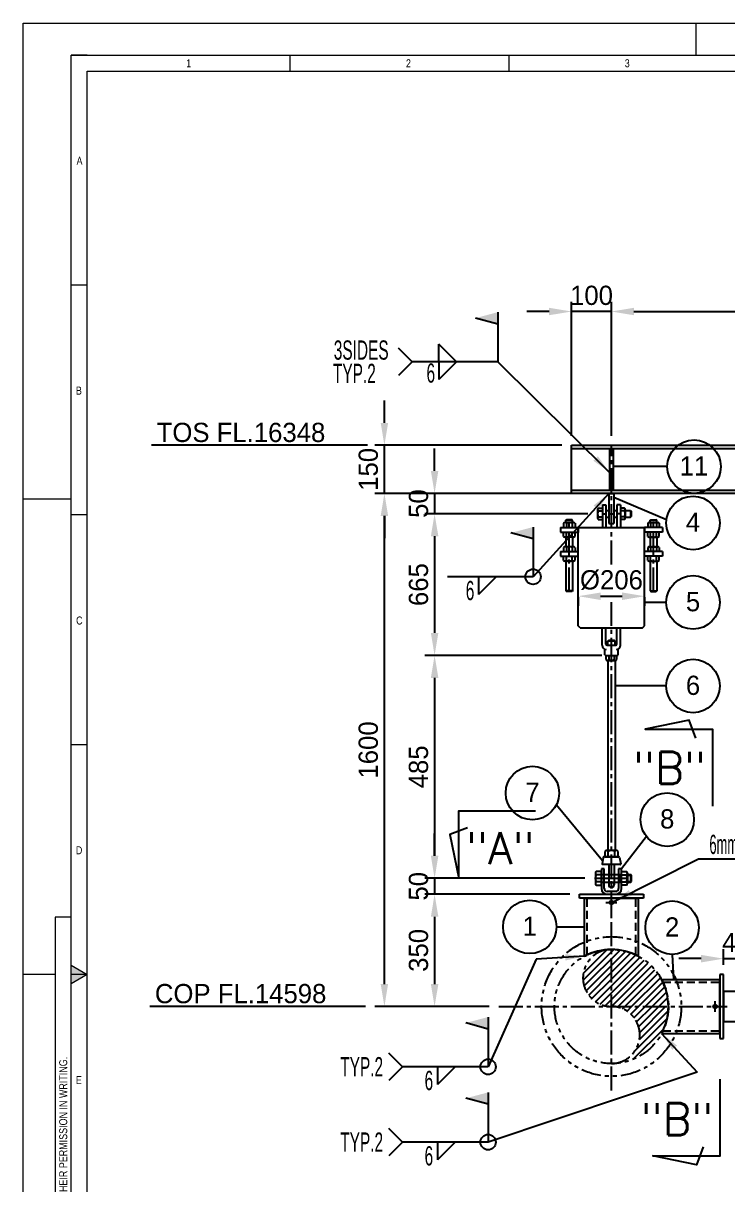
# Model space of a CAD drawing. Header units: millimetres. Extents: x 0 to 4222, y 0 to 2966.
# Drawn here: x 0 to 1099, y 1155 to 2966 of the extents above; entities that cross this region are included whole.
import ezdxf
from ezdxf.enums import TextEntityAlignment as Align

# ---------------------------------------------------------------- set-up
doc = ezdxf.new("R2010")
doc.units = ezdxf.units.MM
doc.header["$LTSCALE"] = 50
for name, pattern in [('CENTER2', [1.125, 0.75, -0.125, 0.125, -0.125]), ('HIDDEN', [0.375, 0.25, -0.125]), ('PHANTOM2', [1.25, 0.625, -0.125, 0.125, -0.125, 0.125, -0.125])]:
    doc.linetypes.add(name, pattern=pattern)
for name, color, linetype in [('1. continuous', 3, 'Continuous'), ('2. Hidden', 2, 'HIDDEN'), ('3. phantom', 6, 'PHANTOM2'), ('5. text', 2, 'Continuous'), ('7. center', 1, 'CENTER2'), ('dimension', 7, 'Continuous'), ('text', 2, 'Continuous')]:
    doc.layers.add(name, color=color, linetype=linetype)
for name, color, linetype, lineweight in [('4', 4, 'Continuous', 9), ('G-ANNO-BRDR', 3, 'Continuous', 0), ('G-ANNO-TTLB', 7, 'Continuous', 0)]:
    doc.layers.add(name, color=color, linetype=linetype, lineweight=lineweight)
doc.styles.add('ROMANS', font='romans.shx', dxfattribs={"width": 0.8, "bigfont": 'whgtxt.shx'})
doc.styles.add('Style-Arial', font='ARIAL.TTF')
doc.dimstyles.new('ISO-25', dxfattribs={"dimscale": 10, "dimtxt": 3, "dimasz": 3, "dimexe": 1.5, "dimexo": 1.5, "dimgap": 1, "dimtad": 1, "dimdec": 0, "dimrnd": 0.5, "dimtxsty": 'Standard', "dimcen": 2.5, "dimclrd": 4, "dimclre": 4, "dimclrt": 2, "dimadec": 0, "dimazin": 0, "dimtfac": 1, "dimtdec": 0, "dimtmove": 0, "dimatfit": 3, "dimfxl": 1, "dimarcsym": 0})
doc.dimstyles.get("Standard").update_dxf_attribs({"dimtxt": 0.18, "dimasz": 0.18, "dimexe": 0.18, "dimexo": 0.0625, "dimgap": 0.09, "dimtad": 0, "dimtih": 1, "dimtoh": 1, "dimdec": 4, "dimzin": 0, "dimdsep": 46, "dimtxsty": 'Standard', "dimcen": 0.09, "dimadec": 0, "dimazin": 0, "dimtfac": 1, "dimtdec": 4, "dimtofl": 0, "dimtmove": 0, "dimatfit": 3, "dimfxl": 1, "dimtolj": 1, "dimtzin": 0, "dimarcsym": 0})

# ---------------------------------------------------------------- blocks, each defined once
blk = doc.blocks.new('*D11')
at = {"color": 4, "lineweight": -2}
for p, q in [((855.5, 2323.4), (855.5, 2532)), ((917.7, 2323.4), (917.7, 2532)), ((820.5, 2517), (785.5, 2517)), ((917.7, 2517), (855.5, 2517)), ((952.7, 2517), (987.7, 2517))]:
    blk.add_line(p, q, dxfattribs=at)
at = {"color": 4}
for points in [[(820.5, 2522.8), (820.5, 2511.2), (855.5, 2517)], [(952.7, 2522.8), (952.7, 2511.2), (917.7, 2517)]]:
    blk.add_solid(points, dxfattribs=at)
at = {"layer": 'Defpoints', "color": 0}
for p in [(855.5, 2517), (855.5, 2308.4), (917.7, 2308.4)]:
    blk.add_point(p, dxfattribs=at)
at = {"color": 2, "insert": (886.6, 2542), "char_height": 30, "attachment_point": 5}
blk.add_mtext('100', dxfattribs=at)
blk = doc.blocks.new('*D19')
at = {"color": 4, "lineweight": -2}
for p, q in [((1871.2, 2397.9), (1871.2, 2532)), ((952.7, 2517), (1836.2, 2517))]:
    blk.add_line(p, q, dxfattribs=at)
at = {"color": 4}
for points in [[(952.7, 2522.8), (952.7, 2511.2), (917.7, 2517)], [(1836.2, 2522.8), (1836.2, 2511.2), (1871.2, 2517)]]:
    blk.add_solid(points, dxfattribs=at)
at = {"layer": 'Defpoints', "color": 0}
for p in [(917.7, 2517), (1871.2, 2517), (1871.2, 2382.9)]:
    blk.add_point(p, dxfattribs=at)
at = {"color": 2, "insert": (1394.4, 2542), "char_height": 30, "attachment_point": 5}
blk.add_mtext('1907', dxfattribs=at)
blk = doc.blocks.new('*D12')
at = {"color": 4, "lineweight": -2}
for p, q in [((563.5, 2343.4), (563.5, 2378.4)), ((840.5, 2308.4), (548.5, 2308.4)), ((563.5, 2233.4), (563.5, 2308.4)), ((563.5, 2198.4), (563.5, 2163.4))]:
    blk.add_line(p, q, dxfattribs=at)
at = {"color": 4}
for points in [[(557.7, 2343.4), (569.3, 2343.4), (563.5, 2308.4)], [(557.7, 2198.4), (569.3, 2198.4), (563.5, 2233.4)]]:
    blk.add_solid(points, dxfattribs=at)
at = {"layer": 'Defpoints', "color": 0}
for p in [(563.5, 2308.4), (855.5, 2308.4), (563.5, 2233.4)]:
    blk.add_point(p, dxfattribs=at)
at = {"color": 2, "insert": (538.5, 2270.9), "char_height": 30, "attachment_point": 5, "rotation": 90}
blk.add_mtext('150', dxfattribs=at)
blk = doc.blocks.new('*D22')
at = {"color": 4, "lineweight": -2}
blk.add_arc((1333.8, 2233.4), 518, 318.8718, 356.1282, dxfattribs=at)
at = {"color": 4}
for points in [[(1844.9, 2198.6), (1856.5, 2198.2), (1851.9, 2233.4)], [(1728.3, 1888.7), (1719.8, 1896.7), (1700.2, 1867.1)]]:
    blk.add_solid(points, dxfattribs=at)
at = {"layer": 'Defpoints', "color": 0}
for p in [(855.5, 2233.4), (1333.8, 2233.4), (1871.2, 2233.4), (1782.5, 1974.4), (1871.2, 1696.1)]:
    blk.add_point(p, dxfattribs=at)
at = {"color": 2, "insert": (1789.4, 2044.7), "char_height": 30, "attachment_point": 5, "rotation": 67.5}
blk.add_mtext('45°', dxfattribs=at)
blk = doc.blocks.new('*D13')
at = {"color": 4, "lineweight": -2}
for p, q in [((641.8, 2268.4), (641.8, 2303.4)), ((898.7, 2233.4), (626.8, 2233.4)), ((641.8, 2233.4), (641.8, 2201.5)), ((881.1, 2201.5), (626.8, 2201.5)), ((641.8, 2166.5), (641.8, 2131.5))]:
    blk.add_line(p, q, dxfattribs=at)
at = {"color": 4}
for points in [[(636, 2268.4), (647.7, 2268.4), (641.8, 2233.4)], [(636, 2166.5), (647.7, 2166.5), (641.8, 2201.5)]]:
    blk.add_solid(points, dxfattribs=at)
at = {"layer": 'Defpoints', "color": 0}
for p in [(913.7, 2233.4), (641.8, 2201.5), (896.1, 2201.5)]:
    blk.add_point(p, dxfattribs=at)
at = {"color": 2, "insert": (616.8, 2217.5), "char_height": 30, "attachment_point": 5, "rotation": 90}
blk.add_mtext('50', dxfattribs=at)
blk = doc.blocks.new('*D14')
at = {"color": 4, "lineweight": -2}
for p, q in [((881.1, 2201.5), (626.8, 2201.5)), ((641.8, 2166.5), (641.8, 2015.8)), ((902.7, 1980.8), (626.8, 1980.8))]:
    blk.add_line(p, q, dxfattribs=at)
at = {"color": 4}
for points in [[(636, 2166.5), (647.7, 2166.5), (641.8, 2201.5)], [(636, 2015.8), (647.7, 2015.8), (641.8, 1980.8)]]:
    blk.add_solid(points, dxfattribs=at)
at = {"layer": 'Defpoints', "color": 0}
for p in [(896.1, 2201.5), (641.8, 1980.8), (917.7, 1980.8)]:
    blk.add_point(p, dxfattribs=at)
at = {"color": 2, "insert": (616.8, 2091.2), "char_height": 30, "attachment_point": 5, "rotation": 90}
blk.add_mtext('665', dxfattribs=at)
blk = doc.blocks.new('*D15')
at = {"color": 4, "lineweight": -2}
for p, q in [((902.7, 1980.8), (626.8, 1980.8)), ((641.8, 1945.8), (641.8, 1668.3)), ((876.1, 1633.3), (626.8, 1633.3))]:
    blk.add_line(p, q, dxfattribs=at)
at = {"color": 4}
for points in [[(636, 1945.8), (647.7, 1945.8), (641.8, 1980.8)], [(636, 1668.3), (647.7, 1668.3), (641.8, 1633.3)]]:
    blk.add_solid(points, dxfattribs=at)
at = {"layer": 'Defpoints', "color": 0}
for p in [(917.7, 1980.8), (641.8, 1633.3), (891.1, 1633.3)]:
    blk.add_point(p, dxfattribs=at)
at = {"color": 2, "insert": (616.8, 1807), "char_height": 30, "attachment_point": 5, "rotation": 90}
blk.add_mtext('485', dxfattribs=at)
blk = doc.blocks.new('*D16')
at = {"color": 4, "lineweight": -2}
for p, q in [((641.8, 1668.3), (641.8, 1703.3)), ((876.1, 1633.3), (626.8, 1633.3)), ((641.8, 1633.3), (641.8, 1608.4)), ((852.7, 1608.4), (626.8, 1608.4)), ((641.8, 1573.4), (641.8, 1538.4))]:
    blk.add_line(p, q, dxfattribs=at)
at = {"color": 4}
for points in [[(636, 1668.3), (647.7, 1668.3), (641.8, 1633.3)], [(636, 1573.4), (647.7, 1573.4), (641.8, 1608.4)]]:
    blk.add_solid(points, dxfattribs=at)
at = {"layer": 'Defpoints', "color": 0}
for p in [(891.1, 1633.3), (641.8, 1608.4), (867.7, 1608.4)]:
    blk.add_point(p, dxfattribs=at)
at = {"color": 2, "insert": (616.8, 1620.8), "char_height": 30, "attachment_point": 5, "rotation": 90}
blk.add_mtext('50', dxfattribs=at)
blk = doc.blocks.new('*D17')
at = {"color": 4, "lineweight": -2}
for p, q in [((852.7, 1608.4), (626.8, 1608.4)), ((641.8, 1573.4), (641.8, 1468.4))]:
    blk.add_line(p, q, dxfattribs=at)
at = {"color": 4}
for points in [[(636, 1573.4), (647.7, 1573.4), (641.8, 1608.4)], [(636, 1468.4), (647.7, 1468.4), (641.8, 1433.4)]]:
    blk.add_solid(points, dxfattribs=at)
at = {"layer": 'Defpoints', "color": 0}
for p in [(867.7, 1608.4), (641.8, 1433.4), (641.8, 1433.4)]:
    blk.add_point(p, dxfattribs=at)
at = {"color": 2, "insert": (616.8, 1520.9), "char_height": 30, "attachment_point": 5, "rotation": 90}
blk.add_mtext('350', dxfattribs=at)
blk = doc.blocks.new('*D18')
at = {"color": 4, "lineweight": -2}
for p, q in [((865.9, 2071.8), (865.9, 2058.1)), ((900.9, 2073.1), (934.4, 2073.1)), ((969.4, 2071.8), (969.4, 2058.1))]:
    blk.add_line(p, q, dxfattribs=at)
at = {"color": 4}
for points in [[(900.9, 2078.9), (900.9, 2067.2), (865.9, 2073.1)], [(934.4, 2078.9), (934.4, 2067.2), (969.4, 2073.1)]]:
    blk.add_solid(points, dxfattribs=at)
at = {"layer": 'Defpoints', "color": 0}
for p in [(865.9, 2086.8), (969.4, 2086.8), (969.4, 2073.1)]:
    blk.add_point(p, dxfattribs=at)
at = {"color": 2, "insert": (917.7, 2098.1), "char_height": 30, "attachment_point": 5}
blk.add_mtext('%%C206', dxfattribs=at)
blk = doc.blocks.new('*D23')
at = {"color": 4, "lineweight": -2}
for p, q in [((626.8, 2233.4), (548.5, 2233.4)), ((563.5, 1468.4), (563.5, 2198.4)), ((726.8, 1433.4), (548.5, 1433.4))]:
    blk.add_line(p, q, dxfattribs=at)
at = {"color": 4}
for points in [[(557.7, 2198.4), (569.3, 2198.4), (563.5, 2233.4)], [(557.7, 1468.4), (569.3, 1468.4), (563.5, 1433.4)]]:
    blk.add_solid(points, dxfattribs=at)
at = {"layer": 'Defpoints', "color": 0}
for p in [(563.5, 2233.4), (641.8, 2233.4), (741.8, 1433.4)]:
    blk.add_point(p, dxfattribs=at)
at = {"color": 2, "insert": (538.5, 1833.4), "char_height": 30, "attachment_point": 5, "rotation": 90}
blk.add_mtext('1600', dxfattribs=at)
blk = doc.blocks.new('*D27')
at = {"color": 4, "lineweight": -2}
for p, q in [((1092.7, 1498.4), (1092.7, 1523)), ((1132.6, 1471.6), (1132.6, 1523)), ((1057.7, 1508), (1022.7, 1508)), ((1092.7, 1508), (1132.6, 1508)), ((1167.6, 1508), (1202.6, 1508))]:
    blk.add_line(p, q, dxfattribs=at)
at = {"color": 4}
for points in [[(1057.7, 1513.8), (1057.7, 1502.1), (1092.7, 1508)], [(1167.6, 1513.8), (1167.6, 1502.1), (1132.6, 1508)]]:
    blk.add_solid(points, dxfattribs=at)
at = {"layer": 'Defpoints', "color": 0}
for p in [(1132.6, 1508), (1092.7, 1483.4), (1132.6, 1456.6)]:
    blk.add_point(p, dxfattribs=at)
at = {"color": 2, "insert": (1112.6, 1533), "char_height": 30, "attachment_point": 5}
blk.add_mtext('43', dxfattribs=at)

msp = doc.modelspace()

# ---------------------------------------------------------------- linework, layer by layer
for p, q in [((1004.9, 2275.1), (920.2, 2275.1)), ((1003.7, 2192.3), (921.7, 2227.1)), ((1003.4, 2063.5), (969.4, 2063.5)), ((1003.4, 1933.1), (923.4, 1933.1)), ((831.9, 1748), (903.7, 1660.8)), ((972.6, 1698.4), (933.3, 1648.2)), ((831.9, 1557.5), (875.7, 1557.5)), ((1012.4, 1514.6), (1014.6, 1475.4))]:
    msp.add_line(p, q)
at = {"color": 1}
for p, q in [((909.2, 1595.4), (926.1, 1595.4)), ((1079.6, 1425), (1079.6, 1441.9))]:
    msp.add_line(p, q, dxfattribs=at)
at = {"color": 3}
for centre in [(917.7, 1595.4), (1079.6, 1433.4)]:
    msp.add_circle(centre, 2.95, dxfattribs=at)
at = {"layer": '1. continuous'}
for p, q in [((855.5, 2233.4), (855.5, 2308.4)), ((855.5, 2308.4), (1871.2, 2308.4)), ((855.5, 2303.4), (1871.2, 2303.4)), ((915.2, 2238.4), (915.2, 2303.4)), ((915.2, 2303.4), (920.2, 2303.4)), ((920.2, 2303.4), (920.2, 2238.4)), ((855.5, 2238.4), (1871.2, 2238.4)), ((1871.2, 2233.4), (855.5, 2233.4)), ((913.7, 2233.4), (921.7, 2233.4)), ((913.7, 2233.4), (913.7, 2186.7)), ((920.2, 2238.4), (915.2, 2238.4)), ((921.7, 2233.4), (921.7, 2186.7)), ((897.1, 2210.5), (903.6, 2210.5)), ((903.6, 2215.4), (909.1, 2215.4)), ((903.6, 2215.4), (903.6, 2180.3)), ((909.1, 2215.4), (909.1, 2180.3)), ((931.7, 2215.4), (926.2, 2215.4)), ((926.2, 2215.4), (926.2, 2180.3)), ((931.7, 2215.4), (931.7, 2180.3)), ((938.2, 2210.5), (931.7, 2210.5)), ((846.8, 2191.4), (847.6, 2192.4)), ((846.8, 2187.8), (846.8, 2191.4)), ((857, 2191.4), (846.8, 2191.4)), ((856.3, 2192.4), (847.6, 2192.4)), ((857, 2191.4), (856.3, 2192.4)), ((857, 2187.8), (857, 2191.4)), ((896.1, 2208.4), (896.1, 2194.7)), ((897.1, 2206), (903.6, 2206)), ((897.1, 2197.1), (903.6, 2197.1)), ((897.1, 2192.6), (903.6, 2192.6)), ((903.6, 2201.5), (909.1, 2201.5)), ((909.1, 2206.6), (913.7, 2206.6)), ((909.1, 2196.4), (913.7, 2196.4)), ((913.7, 2201.5), (921.7, 2201.5)), ((921.7, 2206.6), (926.2, 2206.6)), ((921.7, 2196.4), (926.2, 2196.4)), ((931.7, 2201.5), (926.2, 2201.5)), ((938.2, 2206), (931.7, 2206)), ((938.2, 2197.1), (931.7, 2197.1)), ((938.2, 2192.6), (931.7, 2192.6)), ((939.2, 2208.4), (939.2, 2194.7)), ((939.2, 2206.6), (947.4, 2206.6)), ((939.2, 2196.4), (947.4, 2196.4)), ((947.4, 2206.6), (947.4, 2196.4)), ((947.4, 2206.6), (948.4, 2205.9)), ((947.4, 2196.4), (948.4, 2197.2)), ((948.4, 2205.9), (948.4, 2197.2)), ((978.3, 2191.4), (979, 2192.4)), ((978.3, 2187.8), (978.3, 2191.4)), ((978.3, 2191.4), (988.5, 2191.4)), ((979, 2192.4), (987.7, 2192.4)), ((988.5, 2191.4), (987.7, 2192.4)), ((988.5, 2187.8), (988.5, 2191.4)), ((838, 2180.3), (838, 2172.8)), ((838, 2180.3), (865.9, 2180.3)), ((843, 2186.8), (843, 2180.3)), ((858.8, 2187.8), (845.1, 2187.8)), ((847.5, 2186.8), (847.5, 2180.3)), ((856.4, 2186.8), (856.4, 2180.3)), ((860.9, 2186.8), (860.9, 2180.3)), ((865.9, 2026.7), (865.9, 2180.3)), ((865.9, 2180.3), (969.4, 2180.3)), ((865.9, 2180.3), (865.9, 2172.4)), ((913.7, 2186.7), (921.7, 2186.7)), ((969.4, 2026.7), (969.4, 2180.3)), ((969.4, 2180.3), (969.4, 2172.4)), ((997.3, 2180.3), (969.4, 2180.3)), ((974.4, 2186.8), (974.4, 2180.3)), ((976.5, 2187.8), (990.2, 2187.8)), ((978.9, 2186.8), (978.9, 2180.3)), ((987.8, 2186.8), (987.8, 2180.3)), ((992.3, 2186.8), (992.3, 2180.3)), ((997.3, 2180.3), (997.3, 2172.8)), ((838, 2172.8), (865.9, 2172.8)), ((843, 2166.3), (843, 2172.8)), ((858.8, 2165.3), (845.1, 2165.3)), ((846.8, 2165.3), (846.8, 2150.3)), ((847.5, 2166.3), (847.5, 2172.8)), ((856.4, 2166.3), (856.4, 2172.8)), ((857, 2165.3), (857, 2150.3)), ((860.9, 2166.3), (860.9, 2172.8)), ((997.3, 2172.8), (969.4, 2172.8)), ((974.4, 2166.3), (974.4, 2172.8)), ((976.5, 2165.3), (990.2, 2165.3)), ((978.3, 2165.3), (978.3, 2150.3)), ((978.9, 2166.3), (978.9, 2172.8)), ((987.8, 2166.3), (987.8, 2172.8)), ((988.5, 2165.3), (988.5, 2150.3)), ((992.3, 2166.3), (992.3, 2172.8)), ((838, 2142.8), (838, 2135.3)), ((838, 2142.8), (865.9, 2142.8)), ((843, 2149.3), (843, 2142.8)), ((858.8, 2150.3), (845.1, 2150.3)), ((847.5, 2149.3), (847.5, 2142.8)), ((856.4, 2149.3), (856.4, 2142.8)), ((860.9, 2149.3), (860.9, 2142.8)), ((997.3, 2142.8), (969.4, 2142.8)), ((974.4, 2149.3), (974.4, 2142.8)), ((976.5, 2150.3), (990.2, 2150.3)), ((978.9, 2149.3), (978.9, 2142.8)), ((987.8, 2149.3), (987.8, 2142.8)), ((992.3, 2149.3), (992.3, 2142.8)), ((997.3, 2142.8), (997.3, 2135.3)), ((838, 2135.3), (865.9, 2135.3)), ((843, 2128.8), (843, 2135.3)), ((858.8, 2127.8), (845.1, 2127.8)), ((846.8, 2127.8), (846.8, 2081.4)), ((847.5, 2128.8), (847.5, 2135.3)), ((856.4, 2128.8), (856.4, 2135.3)), ((857, 2127.8), (857, 2081.4)), ((860.9, 2128.8), (860.9, 2135.3)), ((997.3, 2135.3), (969.4, 2135.3)), ((974.4, 2128.8), (974.4, 2135.3)), ((976.5, 2127.8), (990.2, 2127.8)), ((978.3, 2127.8), (978.3, 2081.4)), ((978.9, 2128.8), (978.9, 2135.3)), ((987.8, 2128.8), (987.8, 2135.3)), ((988.5, 2127.8), (988.5, 2081.4)), ((992.3, 2128.8), (992.3, 2135.3)), ((857, 2081.4), (846.8, 2081.4)), ((846.8, 2081.4), (847.6, 2080.4)), ((856.3, 2080.4), (847.6, 2080.4)), ((857, 2081.4), (856.3, 2080.4)), ((978.3, 2081.4), (988.5, 2081.4)), ((978.3, 2081.4), (979, 2080.4)), ((979, 2080.4), (987.7, 2080.4)), ((988.5, 2081.4), (987.7, 2080.4)), ((868.9, 2023.8), (865.9, 2026.7)), ((868.9, 2023.8), (966.4, 2023.8)), ((903.3, 1996.7), (903.3, 2023.8)), ((909, 1998.4), (909, 2023.8)), ((926.3, 1998.4), (926.3, 2023.8)), ((932, 1996.7), (932, 2023.8)), ((966.4, 2023.8), (969.4, 2026.7)), ((911, 1996.7), (924.4, 1996.7)), ((911.9, 2003), (912.9, 2004.2)), ((923.4, 2003), (911.9, 2003)), ((911.9, 1996.7), (911.9, 2003)), ((922.4, 2004.2), (912.9, 2004.2)), ((923.4, 2003), (922.4, 2004.2)), ((923.4, 1996.7), (923.4, 2003)), ((907.2, 1981.8), (907.2, 1990.7)), ((908.5, 1980.8), (926.8, 1980.8)), ((909.1, 1980.8), (909.1, 1974.3)), ((913.4, 1980.8), (913.4, 1974.3)), ((922, 1980.8), (922, 1974.3)), ((926.2, 1974.3), (926.2, 1980.8)), ((928.1, 1981.8), (928.1, 1990.7)), ((928.1, 1981.8), (928.1, 1989.4)), ((911.2, 1973), (924.1, 1973)), ((911.9, 1973), (911.9, 1676.4)), ((923.4, 1973), (923.4, 1676.4)), ((928.8, 1666.9), (906.5, 1666.9)), ((907.2, 1674.9), (907.2, 1666.9)), ((907.2, 1666.9), (928.1, 1666.9)), ((925.5, 1676.4), (909.8, 1676.4)), ((912.4, 1666.9), (912.4, 1674.9)), ((922.9, 1666.9), (922.9, 1674.9)), ((928.1, 1666.9), (928.1, 1674.9)), ((902, 1648.2), (902, 1617.4)), ((906.5, 1648.2), (902, 1648.2)), ((905, 1665.7), (903.1, 1655.9)), ((931.4, 1654.9), (903.9, 1654.9)), ((906.5, 1617.4), (906.5, 1648.2)), ((913.4, 1654.9), (913.4, 1623)), ((921.9, 1654.9), (921.9, 1623)), ((928.8, 1648.2), (928.8, 1617.4)), ((933.3, 1648.2), (928.8, 1648.2)), ((930.3, 1665.7), (932.3, 1655.9)), ((933.3, 1617.4), (933.3, 1648.2)), ((892.6, 1641.1), (892.6, 1625.4)), ((902, 1643.7), (894.1, 1643.7)), ((902, 1638.5), (894.1, 1638.5)), ((902, 1622.8), (902, 1643.7)), ((902, 1639.2), (913.4, 1639.2)), ((921.9, 1639.2), (933.3, 1639.2)), ((931.8, 1638.2), (930.8, 1639.2)), ((931.8, 1627.3), (931.8, 1639.2)), ((931.8, 1638.2), (933.3, 1638.2)), ((933.3, 1643.7), (941.2, 1643.7)), ((933.3, 1622.8), (933.3, 1643.7)), ((933.3, 1638.5), (941.2, 1638.5)), ((942.7, 1641.1), (942.7, 1625.4)), ((942.7, 1639.2), (948.2, 1639.2)), ((942.7, 1638.2), (949.2, 1638.2)), ((948.2, 1627.3), (948.2, 1639.2)), ((949.2, 1638.2), (948.2, 1639.2)), ((949.2, 1628.3), (949.2, 1638.2)), ((902, 1628), (894.1, 1628)), ((894.1, 1622.8), (902, 1622.8)), ((902, 1627.3), (913.4, 1627.3)), ((924.4, 1612.9), (910.9, 1612.9)), ((921.9, 1627.3), (933.3, 1627.3)), ((930.8, 1627.3), (931.8, 1628.3)), ((931.8, 1628.3), (933.3, 1628.3)), ((933.3, 1628), (941.2, 1628)), ((941.2, 1622.8), (933.3, 1622.8)), ((942.7, 1628.3), (949.2, 1628.3)), ((942.7, 1627.3), (948.2, 1627.3)), ((948.2, 1627.3), (949.2, 1628.3)), ((867.7, 1608.4), (967.7, 1608.4)), ((867.7, 1602.4), (867.7, 1608.4)), ((967.7, 1602.4), (867.7, 1602.4)), ((875.7, 1602.4), (959.7, 1602.4)), ((875.7, 1511.8), (875.7, 1602.4)), ((910.9, 1608.4), (924.4, 1608.4)), ((959.7, 1511.8), (959.7, 1602.4)), ((967.7, 1608.4), (967.7, 1602.4)), ((996, 1475.4), (1086.7, 1475.4)), ((1092.7, 1483.4), (1086.7, 1483.4)), ((1086.7, 1483.4), (1086.7, 1383.4)), ((1086.7, 1391.4), (1086.7, 1475.4)), ((1092.7, 1383.4), (1092.7, 1483.4)), ((996, 1391.4), (1086.7, 1391.4)), ((1086.7, 1383.4), (1092.7, 1383.4))]:
    msp.add_line(p, q, dxfattribs=at)
msp.add_lwpolyline([(1092.7, 1456.6), (1092.7, 1410.2), (1139.1, 1410.2), (1148.4, 1419.5), (1148.4, 1447.3), (1139.1, 1456.6)], close=True, dxfattribs=at)
for centre, radius, start, end in [((899.1, 2208.2), 2.98, 131.4812, 228.5188), ((936.2, 2208.2), 2.98, 311.4812, 48.5188), ((906.6, 2201.5), 10.5, 154.7385, 205.2615), ((899.1, 2194.8), 2.98, 131.4812, 228.5188), ((928.8, 2201.5), 10.5, 334.7385, 25.2615), ((936.2, 2194.8), 2.98, 311.4812, 48.5188), ((845.3, 2184.8), 2.98, 41.4812, 138.5188), ((851.9, 2177.3), 10.5, 64.7385, 115.2615), ((858.6, 2184.8), 2.98, 41.4812, 138.5188), ((976.7, 2184.8), 2.98, 41.4812, 138.5188), ((983.4, 2177.3), 10.5, 64.7385, 115.2615), ((990.1, 2184.8), 2.98, 41.4812, 138.5188), ((845.3, 2168.3), 2.98, 221.4812, 318.5188), ((851.9, 2175.7), 10.5, 244.7385, 295.2615), ((858.6, 2168.3), 2.98, 221.4812, 318.5188), ((976.7, 2168.3), 2.98, 221.4812, 318.5188), ((983.4, 2175.7), 10.5, 244.7385, 295.2615), ((990.1, 2168.3), 2.98, 221.4812, 318.5188), ((845.3, 2147.3), 2.98, 41.4812, 138.5188), ((851.9, 2139.8), 10.5, 64.7385, 115.2615), ((858.6, 2147.3), 2.98, 41.4812, 138.5188), ((976.7, 2147.3), 2.98, 41.4812, 138.5188), ((983.4, 2139.8), 10.5, 64.7385, 115.2615), ((990.1, 2147.3), 2.98, 41.4812, 138.5188), ((845.3, 2130.8), 2.98, 221.4812, 318.5188), ((851.9, 2138.2), 10.5, 244.7385, 295.2615), ((858.6, 2130.8), 2.98, 221.4812, 318.5188), ((976.7, 2130.8), 2.98, 221.4812, 318.5188), ((983.4, 2138.2), 10.5, 244.7385, 295.2615), ((990.1, 2130.8), 2.98, 221.4812, 318.5188), ((909.9, 1996.7), 6.59, 180.3905, 267.4115), ((911, 1998.7), 1.96, 188.0982, 270.2247), ((924.4, 1998.7), 1.96, 269.7753, 351.9018), ((925.4, 1996.7), 6.59, 272.5885, 359.6095), ((908.5, 1982.1), 1.3, 191.4074, 270.8792), ((911.2, 1975.5), 2.48, 210, 330), ((917.7, 1981.1), 8.06, 237.7958, 302.2042), ((924.1, 1975.5), 2.48, 210, 330), ((926.8, 1982.1), 1.3, 269.1208, 348.5926), ((906.5, 1665.4), 1.58, 89.1208, 168.5926), ((909.8, 1673.4), 3.01, 30, 150), ((917.7, 1666.6), 9.79, 57.7958, 122.2042), ((925.5, 1673.4), 3.01, 30, 150), ((928.8, 1665.4), 1.58, 11.4074, 90.8792), ((903.9, 1655.7), 0.881, 168.4328, 271.0525), ((931.4, 1655.7), 0.881, 268.9475, 11.5672), ((895.6, 1641.1), 3.01, 120, 240), ((902.4, 1633.3), 9.79, 147.7958, 212.2042), ((939.7, 1641.1), 3.01, 300, 60), ((933, 1633.3), 9.79, 327.7958, 32.2042), ((895.6, 1625.4), 3.01, 120, 240), ((910.9, 1617.4), 8.94, 180, 270), ((910.9, 1617.4), 4.47, 180, 270), ((917.7, 1623), 4.25, 180, 0), ((924.4, 1617.4), 4.47, 270, 0), ((924.4, 1617.4), 8.94, 270, 0), ((939.7, 1625.4), 3.01, 300, 60), ((917.7, 1433.4), 88.9, 61.8071, 118.1929), ((917.7, 1433.4), 88.9, 331.8071, 28.1929)]:
    msp.add_arc(centre, radius, start, end, dxfattribs=at)
at = {"layer": '2. Hidden'}
for p, q in [((913.4, 1639.2), (921.9, 1639.2)), ((913.4, 1627.3), (921.9, 1627.3)), ((879.7, 1513.8), (879.7, 1602.4)), ((955.7, 1513.8), (955.7, 1602.4)), ((998, 1471.4), (1086.7, 1471.4)), ((998, 1395.4), (1086.7, 1395.4))]:
    msp.add_line(p, q, dxfattribs=at)
msp.add_arc((917.7, 1623), 4.25, 0, 180, dxfattribs=at)
at = {"layer": '3. phantom', "linetype": 'Continuous'}
for p, q in [((873.5, 1474.3), (921.4, 1522.2)), ((874.1, 1485.5), (909.8, 1521.3)), ((875.1, 1465.4), (931.1, 1521.3)), ((917.7, 1497.3), (939.6, 1519.2)), ((917.7, 1486.7), (947.7, 1516.7)), ((917.7, 1476.1), (955.2, 1513.6)), ((917.7, 1465.5), (962.2, 1510)), ((917.7, 1454.9), (968.6, 1505.8)), ((878.1, 1457.7), (917.7, 1497.3)), ((882.2, 1451.2), (917.7, 1486.7)), ((917.7, 1444.3), (974.6, 1501.2)), ((917.7, 1433.6), (980.2, 1496.2)), ((928, 1433.4), (985.3, 1490.6)), ((887.2, 1445.6), (917.7, 1476.1)), ((938.6, 1433.4), (989.9, 1484.7)), ((949.2, 1433.4), (994.1, 1478.2)), ((959.8, 1433.4), (997.7, 1471.3)), ((893.1, 1440.9), (917.7, 1465.5)), ((899.9, 1437.1), (917.7, 1454.9)), ((970.5, 1433.4), (1000.9, 1463.8)), ((981.1, 1433.4), (1003.4, 1455.7)), ((907.9, 1434.5), (917.7, 1444.3)), ((917.4, 1433.4), (917.7, 1433.6)), ((927, 1432.4), (928, 1433.4)), ((935.1, 1429.8), (938.6, 1433.4)), ((942, 1426.1), (949.2, 1433.4)), ((947.9, 1421.5), (959.8, 1433.4)), ((952.9, 1415.9), (970.5, 1433.4)), ((957, 1409.4), (981.1, 1433.4)), ((960.1, 1401.8), (991.7, 1433.4)), ((961.8, 1392.9), (1002.3, 1433.4)), ((991.7, 1433.4), (1005.2, 1446.9)), ((954.2, 1364.2), (1004.1, 1414)), ((961.3, 1381.9), (1006, 1426.5)), ((952.8, 1352.1), (999, 1398.3))]:
    msp.add_line(p, q, dxfattribs=at)
at = {"layer": '3. phantom'}
for radius in [108.9, 88.9]:
    msp.add_circle((917.7, 1433.4), radius, dxfattribs=at)
for centre, start, end in [((917.8, 1477.9), 90.2091, 269.7909), ((917.5, 1389), 270.2091, 89.7909)]:
    msp.add_arc(centre, 44.5, start, end, dxfattribs=at)
at = {"layer": '5. text', "color": 4}
for points in [[(1049.2, 1851.7), (1039, 1879.7), (970.5, 1865.7), (1075.5, 1865.7), (1075.5, 1745.7)], [(693.4, 1711.9), (665.4, 1701.7), (679.4, 1633.3), (679.4, 1738.3), (799.4, 1738.3)], [(1060.8, 1214.4), (1050.6, 1186.3), (982.1, 1200.3), (1087.1, 1200.3), (1087.1, 1320.3)]]:
    msp.add_lwpolyline(points, dxfattribs=at)
at = {"layer": '5. text'}
for points in [[(800.2, 1507.4), (725.3, 1339.3)], [(1051.6, 1330.8), (725.3, 1221.9)]]:
    msp.add_lwpolyline(points, dxfattribs=at)
at = {"layer": '5. text', "color": 7}
for centre in [(1046.6, 2275.1), (1045, 2187.3), (1045, 2063.5), (1045, 1933.1), (794.4, 1766.2), (1004.7, 1724.8), (790.3, 1557.5), (1012.4, 1556.3)]:
    msp.add_circle(centre, 41.7, dxfattribs=at)
at = {"layer": '7. center'}
for p, q in [((917.7, 2122.7), (917.7, 2308.4)), ((851.9, 2080.4), (851.9, 2192.4)), ((983.4, 2080.4), (983.4, 2192.4)), ((917.7, 1576.7), (917.7, 2064)), ((891.1, 1633.3), (944.2, 1633.3)), ((917.7, 1302.3), (917.7, 1610.8)), ((741.8, 1433.4), (1098.5, 1433.4))]:
    msp.add_line(p, q, dxfattribs=at)
at = {"layer": 'dimension', "color": 2}
for p, q in [((740.5, 2497.4), (705.7, 2506.7)), ((740.5, 2516), (740.5, 2438.4)), ((648.6, 2438.4), (648.6, 2466)), ((676.1, 2438.4), (648.6, 2466)), ((606.7, 2438.4), (585.5, 2459.6)), ((606.7, 2438.4), (585.5, 2417.2)), ((740.5, 2438.4), (606.7, 2438.4)), ((648.6, 2438.4), (648.6, 2410.8)), ((676.1, 2438.4), (648.6, 2410.8)), ((795.5, 2181), (795.5, 2103.4)), ((795.5, 2162.4), (760.8, 2171.7)), ((795.5, 2103.4), (661.7, 2103.4)), ((710.4, 2103.4), (710.4, 2075.8)), ((737.9, 2103.4), (710.4, 2075.8)), ((725.3, 1417), (725.3, 1339.3)), ((725.3, 1398.3), (690.5, 1407.7)), ((591.5, 1339.3), (570.3, 1360.6)), ((591.5, 1339.3), (570.3, 1318.1)), ((725.3, 1339.3), (591.5, 1339.3)), ((646.2, 1339.3), (646.2, 1311.8)), ((673.7, 1339.3), (646.2, 1311.8)), ((725.3, 1280.9), (690.5, 1290.2)), ((725.3, 1299.5), (725.3, 1221.9)), ((591.5, 1221.9), (570.3, 1243.1)), ((591.5, 1221.9), (570.3, 1200.7)), ((725.3, 1221.9), (591.5, 1221.9)), ((646.2, 1221.9), (646.2, 1194.3)), ((673.7, 1221.9), (646.2, 1194.3))]:
    msp.add_line(p, q, dxfattribs=at)
for centre in [(795.5, 2103.4), (725.3, 1339.3), (725.3, 1221.9)]:
    msp.add_circle(centre, 12, dxfattribs=at)
for points in [[(705.7, 2506.7), (740.5, 2497.4), (705.7, 2506.7), (740.5, 2516)], [(760.8, 2171.7), (795.5, 2162.4), (760.8, 2171.7), (795.5, 2181)], [(690.5, 1407.7), (725.3, 1398.3), (690.5, 1407.7), (725.3, 1417)], [(690.5, 1290.2), (725.3, 1280.9), (690.5, 1290.2), (725.3, 1299.5)]]:
    msp.add_solid(points, dxfattribs=at)
at = {"layer": 'G-ANNO-BRDR', "color": 3, "lineweight": 13, "ltscale": 0.172512}
for p, q in [((0, 2966.5), (4200, 2966.5)), ((0, 0), (0, 2966.5))]:
    msp.add_line(p, q, dxfattribs=at)
at = {"layer": 'G-ANNO-TTLB', "color": 7, "lineweight": 13, "ltscale": 0.172512}
for p, q in [((0, 2916.5), (0, 2966.5)), ((0, 2966.5), (49.9, 2966.5)), ((99.9, 2916.5), (74.9, 2916.5)), ((74.9, 2916.5), (4175, 2916.5)), ((74.9, 49.9), (74.9, 2916.5)), ((99.9, 74.9), (99.9, 2891.6)), ((99.9, 2891.6), (4150.1, 2891.6)), ((99.9, 2558.2), (74.9, 2558.2)), ((0, 2224.9), (74.9, 2224.9)), ((99.9, 2199.9), (74.9, 2199.9)), ((99.9, 1841.6), (74.9, 1841.6)), ((74.9, 1497.7), (99.9, 1483.2)), ((74.9, 1468.8), (74.9, 1497.7)), ((49.9, 1483.2), (0, 1483.2)), ((99.9, 1483.2), (74.9, 1483.2)), ((99.9, 1483.2), (74.9, 1483.2)), ((99.9, 1483.2), (74.9, 1468.8))]:
    msp.add_line(p, q, dxfattribs=at)
at = {"layer": 'G-ANNO-TTLB', "color": 7, "lineweight": 13, "ltscale": 0.172512, "extrusion": (0, 0, -1)}
for p, q in [((1050, 2916.5), (1050, 2966.5)), ((74.9, 2891.6), (74.9, 2916.5)), ((416.6, 2891.6), (416.6, 2916.5)), ((758.3, 2891.6), (758.3, 2916.5))]:
    msp.add_line(p, q, dxfattribs=at)
at = {"layer": 'G-ANNO-TTLB', "color": 7, "lineweight": 13}
for p, q in [((74.9, 1572.9), (49.9, 1572.9)), ((49.9, 1572.9), (49.9, 49.9)), ((74.9, 49.9), (74.9, 1572.9))]:
    msp.add_line(p, q, dxfattribs=at)
at = {"layer": 'G-ANNO-TTLB', "color": 7, "lineweight": 13, "ltscale": 0.172512, "extrusion": (0, 0, -1)}
msp.add_solid([(-74.9, 1497.7), (-99.9, 1483.2), (-74.9, 1468.8)], dxfattribs=at)
at = {"layer": 'text', "color": 4}
for p, q in [((537, 2308.4), (200.2, 2308.4)), ((534.2, 1433.4), (197.4, 1433.4))]:
    msp.add_line(p, q, dxfattribs=at)

# ---------------------------------------------------------------- texts
at = {"layer": '4', "color": 7, "style": 'Style-Arial', "width": 0.8}
for s, p in [('1', (254.3, 2897.8)), ('2', (597.1, 2897.8)), ('3', (938.5, 2897.8)), ('A', (83.2, 2745.7)), ('B', (82.2, 2387.4)), ('C', (82.5, 2029)), ('D', (82.1, 1670.7)), ('E', (82.1, 1312.4))]:
    msp.add_text(s, height=12.5, dxfattribs=at).set_placement(p)
at = {"layer": '5. text', "style": 'ROMANS'}
for s, p in [('"B"', (951.6, 1780.3)), ('"A"', (690.8, 1655.3)), ('"B"', (963.2, 1232.7))]:
    msp.add_text(s, height=50, dxfattribs=at).set_placement(p)
at = {"layer": '5. text', "color": 2, "width": 0.5}
msp.add_text('6mm VENT HOLE(TYP.3)', height=30, dxfattribs=at).set_placement((1070.6, 1671.2))
at = {"layer": 'dimension', "color": 4, "width": 0.6}
for s, p in [('3SIDES', (484.5, 2441.9)), ('TYP.2', (483.2, 2405.5)), ('TYP.2', (494.6, 1324.5)), ('TYP.2', (494.6, 1207))]:
    msp.add_text(s, height=30, dxfattribs=at).set_placement(p)
for p in [(635.9, 2406.1), (697.1, 2067), (632.9, 1303), (632.9, 1185.5)]:
    msp.add_text('6', height=30, dxfattribs=at).set_placement(p, align=Align.CENTER)
at = {"layer": 'dimension', "color": 2}
for s, p in [('TOS FL.16348', (208.2, 2313.5)), ('COP FL.14598', (205.4, 1438.5))]:
    msp.add_text(s, height=30, dxfattribs=at).set_placement(p)
at = {"layer": 'G-ANNO-TTLB', "color": 7, "lineweight": 13, "style": 'Style-Arial', "width": 0.8}
msp.add_text('CAUTION : THIS DRAWING AND DESIGN IS THE PROPERTY OF SARGENT & LUNDY AND MUST NOT BE COPIED OR LENT WITHOUT THEIR PERMISSION IN WRITING.', height=12.4851, rotation=90, dxfattribs=at).set_placement((62.4, 803.4), align=Align.MIDDLE_CENTER)
at = {"layer": 'text', "color": 2}
for s, p in [('11', (1046.5, 2261.2)), ('4', (1045, 2173.5)), ('5', (1045, 2049.6)), ('6', (1045, 1919.2)), ('7', (794.4, 1752.3)), ('8', (1004.7, 1710.9)), ('2', (1012.4, 1542.4))]:
    msp.add_text(s, height=30, dxfattribs=at).set_placement(p, align=Align.CENTER)
msp.add_text('1', height=30, rotation=360, dxfattribs=at).set_placement((790.3, 1543.6), align=Align.CENTER)

# ---------------------------------------------------------------- dimensions: what is measured, and where the dimension line sits
for base, p1, p2, text, picture, middle in [((855.5, 2517), (917.7, 2308.4), (855.5, 2308.4), '100', '*D11', (886.6, 2517)), ((969.4, 2073.1), (865.9, 2086.8), (969.4, 2086.8), '%%C206', '*D18', (917.7, 2073.1)), ((1132.6, 1508), (1092.7, 1483.4), (1132.6, 1456.6), '43', '*D27', (1112.6, 1508))]:
    dim = msp.add_linear_dim(base=base, p1=p1, p2=p2, text=text, dimstyle='Standard', override={"dimscale": 10, "dimtxt": 3, "dimasz": 3.5, "dimexe": 1.5, "dimexo": 1.5, "dimgap": 1, "dimtad": 1, "dimtih": 0, "dimtoh": 0, "dimdec": 0, "dimrnd": 0.5, "dimzin": 8, "dimdsep": 44, "dimcen": 2.5, "dimclrd": 4, "dimclre": 4, "dimclrt": 2, "dimtdec": 0, "dimtofl": 1, "dimtolj": 0, "dimtzin": 8, "dimarcsym": 1})
    dim.commit()
    dim.dimension.update_dxf_attribs({"geometry": picture, "text_midpoint": middle, "dimtype": 160})
dim = msp.add_linear_dim(base=(1871.2, 2517), p1=(917.7, 2517), p2=(1871.2, 2382.9), text='1907', dimstyle='Standard', override={"dimscale": 10, "dimtxt": 3, "dimasz": 3.5, "dimexe": 1.5, "dimexo": 1.5, "dimgap": 1, "dimtad": 1, "dimtih": 0, "dimtoh": 0, "dimdec": 0, "dimrnd": 0.5, "dimzin": 8, "dimdsep": 44, "dimcen": 2.5, "dimclrd": 4, "dimclre": 4, "dimclrt": 2, "dimtdec": 0, "dimtofl": 1, "dimtolj": 0, "dimtzin": 8, "dimarcsym": 1})
dim.commit()
dim.dimension.update_dxf_attribs({"geometry": '*D19', "text_midpoint": (1394.4, 2542)})
for base, p1, p2, text, override, picture, middle in [((563.5, 2308.4), (563.5, 2233.4), (855.5, 2308.4), '150', {"dimscale": 10, "dimtxt": 3, "dimasz": 3.5, "dimexe": 1.5, "dimexo": 1.5, "dimgap": 1, "dimtad": 1, "dimtih": 0, "dimtoh": 0, "dimdec": 0, "dimrnd": 0.5, "dimzin": 8, "dimdsep": 44, "dimcen": 2.5, "dimclrd": 4, "dimclre": 4, "dimclrt": 2, "dimtdec": 0, "dimtofl": 1, "dimtolj": 0, "dimtzin": 8, "dimarcsym": 1}, '*D12', (563.5, 2270.9)), ((641.8, 2201.5), (913.7, 2233.4), (896.1, 2201.5), '50', {"dimscale": 10, "dimtxt": 3, "dimasz": 3.5, "dimexe": 1.5, "dimexo": 1.5, "dimgap": 1, "dimtad": 1, "dimtih": 0, "dimtoh": 0, "dimdec": 0, "dimrnd": 0.5, "dimzin": 8, "dimdsep": 44, "dimcen": 2.5, "dimclrd": 4, "dimclre": 4, "dimclrt": 2, "dimtdec": 0, "dimtofl": 1, "dimtolj": 0, "dimtzin": 8, "dimarcsym": 1}, '*D13', (641.8, 2217.5)), ((641.8, 1608.4), (891.1, 1633.3), (867.7, 1608.4), '50', {"dimscale": 10, "dimtxt": 3, "dimasz": 3.5, "dimexe": 1.5, "dimexo": 1.5, "dimgap": 1, "dimtad": 1, "dimtih": 0, "dimtoh": 0, "dimdec": 0, "dimrnd": 0.5, "dimzin": 8, "dimdsep": 44, "dimcen": 2.5, "dimclrd": 4, "dimclre": 4, "dimclrt": 2, "dimtdec": 0, "dimtofl": 1, "dimtmove": 1, "dimtolj": 0, "dimtzin": 8, "dimarcsym": 1}, '*D16', (641.8, 1620.8))]:
    dim = msp.add_linear_dim(base=base, p1=p1, p2=p2, angle=90, text=text, dimstyle='Standard', override=override)
    dim.commit()
    dim.dimension.update_dxf_attribs({"geometry": picture, "text_midpoint": middle, "dimtype": 160})
for base, p1, p2, text, override, picture, middle in [((563.5, 2233.4), (741.8, 1433.4), (641.8, 2233.4), '1600', {"dimscale": 10, "dimtxt": 3, "dimasz": 3.5, "dimexe": 1.5, "dimexo": 1.5, "dimgap": 1, "dimtad": 1, "dimtih": 0, "dimtoh": 0, "dimdec": 0, "dimrnd": 0.5, "dimzin": 8, "dimdsep": 44, "dimcen": 2.5, "dimclrd": 4, "dimclre": 4, "dimclrt": 2, "dimtdec": 0, "dimtofl": 1, "dimtolj": 0, "dimtzin": 8}, '*D23', (538.5, 1833.4)), ((641.8, 1980.8), (896.1, 2201.5), (917.7, 1980.8), '665', {"dimscale": 10, "dimtxt": 3, "dimasz": 3.5, "dimexe": 1.5, "dimexo": 1.5, "dimgap": 1, "dimtad": 1, "dimtih": 0, "dimtoh": 0, "dimdec": 0, "dimrnd": 0.5, "dimzin": 8, "dimdsep": 44, "dimcen": 2.5, "dimclrd": 4, "dimclre": 4, "dimclrt": 2, "dimtdec": 0, "dimtofl": 1, "dimtmove": 1, "dimtolj": 0, "dimtzin": 8, "dimarcsym": 1}, '*D14', (616.8, 2091.2)), ((641.8, 1633.3), (917.7, 1980.8), (891.1, 1633.3), '485', {"dimscale": 10, "dimtxt": 3, "dimasz": 3.5, "dimexe": 1.5, "dimexo": 1.5, "dimgap": 1, "dimtad": 1, "dimtih": 0, "dimtoh": 0, "dimdec": 0, "dimrnd": 0.5, "dimzin": 8, "dimdsep": 44, "dimcen": 2.5, "dimclrd": 4, "dimclre": 4, "dimclrt": 2, "dimtdec": 0, "dimtofl": 1, "dimtmove": 1, "dimtolj": 0, "dimtzin": 8, "dimarcsym": 1}, '*D15', (616.8, 1807)), ((641.8, 1433.4), (867.7, 1608.4), (641.8, 1433.4), '350', {"dimscale": 10, "dimtxt": 3, "dimasz": 3.5, "dimexe": 1.5, "dimexo": 1.5, "dimgap": 1, "dimtad": 1, "dimtih": 0, "dimtoh": 0, "dimdec": 0, "dimrnd": 0.5, "dimzin": 8, "dimdsep": 44, "dimcen": 2.5, "dimclrd": 4, "dimclre": 4, "dimclrt": 2, "dimtdec": 0, "dimtofl": 1, "dimtmove": 1, "dimtolj": 0, "dimtzin": 8, "dimarcsym": 1}, '*D17', (616.8, 1520.9))]:
    dim = msp.add_linear_dim(base=base, p1=p1, p2=p2, angle=90, text=text, dimstyle='Standard', override=override)
    dim.commit()
    dim.dimension.update_dxf_attribs({"geometry": picture, "text_midpoint": middle})
dim = msp.add_angular_dim_2l(base=(1782.5, 1974.4), line1=((1333.8, 2233.4), (1871.2, 1696.1)), line2=((1871.2, 2233.4), (855.5, 2233.4)), dimstyle='Standard', override={"dimscale": 10, "dimtxt": 3, "dimasz": 3.5, "dimexe": 1.5, "dimexo": 1.5, "dimgap": 1, "dimtad": 1, "dimtih": 0, "dimtoh": 0, "dimdec": 0, "dimrnd": 0.5, "dimzin": 8, "dimdsep": 44, "dimcen": 2.5, "dimclrd": 4, "dimclre": 4, "dimclrt": 2, "dimtdec": 0, "dimtofl": 1, "dimtolj": 0, "dimtzin": 8, "dimarcsym": 1})
dim.commit()
dim.dimension.update_dxf_attribs({"geometry": '*D22', "text_midpoint": (1789.4, 2044.7)})

# ---------------------------------------------------------------- leaders
at = {"layer": '5. text'}
for points, override in [([(914.4, 2266.7), (740.5, 2438.4)], {"dimgap": 1, "dimtad": 0, "dimclrd": 2}), ([(913.7, 2233.4), (795.5, 2103.4)], {"dimgap": 1, "dimtad": 0, "dimclrd": 2}), ([(920.2, 1596.8), (1053.4, 1663.5), (1358.2, 1663.5)], {"dimgap": 1, "dimtad": 0}), ([(875.7, 1511.8), (800.2, 1507.4)], {"dimgap": 1, "dimtad": 0, "dimclrd": 2}), ([(996, 1391.4), (1051.6, 1330.8)], {"dimgap": 1, "dimtad": 0, "dimclrd": 2})]:
    msp.add_leader(points, dimstyle='ISO-25', override=override, dxfattribs=at)

doc.saveas('drawing.dxf')
